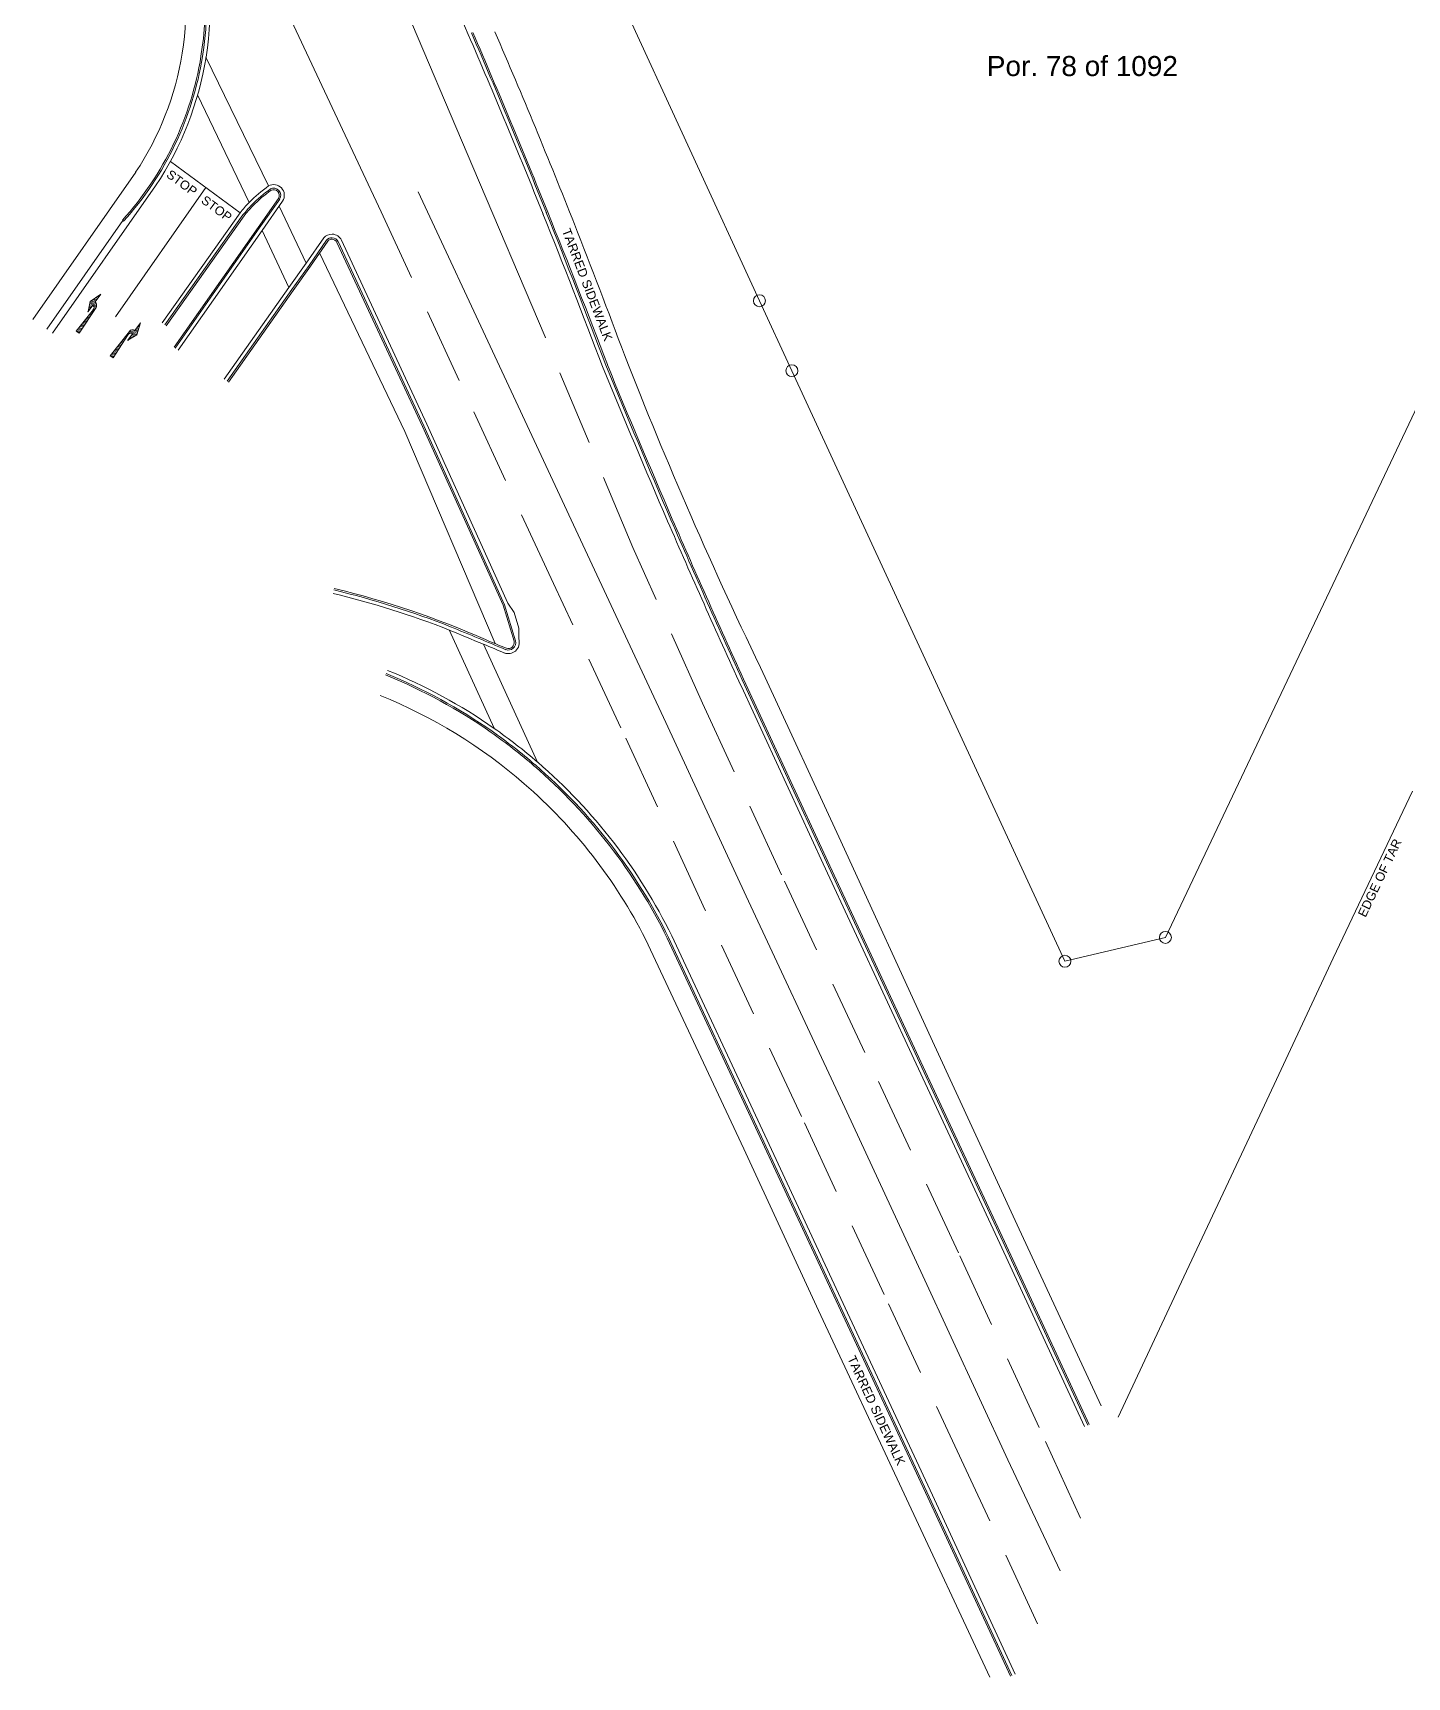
# Model space of a CAD drawing. Header units: metres. Extents: x -178 to 195, y -282 to 282.
# Drawn here: x -111.2 to 4.2, y -281.7 to -143.7 of the extents above; entities that cross this region are included whole.
import ezdxf
from ezdxf.enums import TextEntityAlignment as Align

# ---------------------------------------------------------------- set-up
doc = ezdxf.new("R2010")
doc.units = ezdxf.units.M
doc.linetypes.add('DASHED2', pattern=[9.525, 6.35, -3.175])
doc.layers.add('CADASTRAL', color=7, linetype='Continuous')
for name, color, linetype, lineweight in [('my_cadastral', 14, 'Continuous', 0), ('ROAD_PAINT', 12, 'Continuous', 0), ('ROADS', 5, 'Continuous', 0)]:
    doc.layers.add(name, color=color, linetype=linetype, lineweight=lineweight)
doc.styles.add('Arial', font='arial.ttf', dxfattribs={"height": 1.68})

msp = doc.modelspace()

# ---------------------------------------------------------------- linework, layer by layer
at = {"layer": 'CADASTRAL', "color": 1, "linetype": 'Continuous', "lineweight": 0}
for p, q in [((49.6, -81.08), (-16.08, -219.62)), ((-50.17, -166.19), (-75.75, -110.65)), ((-47.45, -172.06), (-50.17, -166.19)), ((-24.52, -221.62), (-47.45, -172.06)), ((-16.08, -219.62), (-24.52, -221.62))]:
    msp.add_line(p, q, dxfattribs=at)
for centre in [(-50.17, -166.19), (-47.45, -172.06), (-16.08, -219.62), (-24.52, -221.62)]:
    msp.add_circle(centre, 0.5, dxfattribs=at)
at = {"layer": 'ROAD_PAINT', "color": 7, "linetype": 'Continuous', "lineweight": 0}
for p, q in [((-81.94, -158.73), (-92.17, -136.96)), ((-74.23, -154.96), (-80.83, -139.41)), ((-96.65, -145.74), (-91.39, -156.55)), ((-93.03, -157.94), (-97.35, -148.92)), ((-99.64, -154.5), (-93.79, -158.81)), ((-68.18, -169.22), (-74.23, -154.96)), ((-104.24, -167.55), (-96.67, -156.68)), ((-72.19, -171.27), (-78.82, -157.06)), ((-90.51, -158.26), (-88.23, -163.04)), ((-89.68, -165.08), (-91.93, -160.28)), ((-64.22, -188.35), (-72.19, -171.27)), ((-58.02, -201.59), (-64.22, -188.35)), ((-72.45, -202.07), (-76.22, -193.82)), ((-73.35, -195.01), (-68.8, -204.92)), ((-51.28, -216.16), (-58.02, -201.59)), ((-43.38, -233.11), (-51.28, -216.16)), ((-36.44, -248.02), (-43.38, -233.11)), ((-29.31, -263.46), (-36.44, -248.02)), ((-26.14, -261.93), (-23.2, -268.35)), ((-24.92, -272.78), (-29.31, -263.46))]:
    msp.add_line(p, q, dxfattribs=at)
at = {"layer": 'ROAD_PAINT', "color": 7, "linetype": 'DASHED2', "lineweight": 0}
for p, q in [((-75.38, -172.89), (-81.94, -158.73)), ((-60.81, -186.89), (-68.18, -169.22)), ((-67.48, -189.92), (-75.38, -172.89)), ((-54.95, -199.95), (-60.81, -186.89)), ((-61.81, -202.02), (-67.48, -189.92)), ((-54.95, -199.95), (-48.07, -214.91)), ((-54.74, -217.32), (-61.81, -202.02)), ((-48.07, -214.91), (-40.18, -231.71)), ((-46.64, -234.66), (-54.74, -217.32)), ((-40.18, -231.71), (-33.35, -246.34)), ((-39.71, -249.59), (-46.64, -234.66)), ((-33.35, -246.34), (-26.14, -261.93)), ((-32.61, -264.75), (-39.71, -249.59)), ((-26.82, -277.23), (-32.61, -264.75))]:
    msp.add_line(p, q, dxfattribs=at)
at = {"layer": 'ROAD_PAINT', "color": 2, "linetype": 'Continuous', "lineweight": 0}
for p, q in [((-107.55, -168.73), (-106.1, -166.92)), ((-107.31, -168.91), (-105.88, -166.75)), ((-106.36, -166.25), (-106.55, -167.1)), ((-106.55, -167.1), (-106.16, -166.56)), ((-106.53, -166.98), (-106.45, -166.97)), ((-106.5, -166.87), (-106.37, -166.85)), ((-106.48, -166.77), (-106.29, -166.74)), ((-106.46, -166.66), (-106.2, -166.62)), ((-106.43, -166.56), (-105.84, -166.46)), ((-106.41, -166.45), (-105.89, -166.37)), ((-106.39, -166.35), (-105.95, -166.28)), ((-106.36, -166.25), (-105.49, -165.65)), ((-106.35, -166.24), (-105.87, -166.16)), ((-106.16, -166.11), (-105.79, -166.05)), ((-106.12, -166.59), (-106.16, -166.56)), ((-106.09, -166.63), (-106.12, -166.59)), ((-106.11, -166.61), (-105.83, -166.56)), ((-106.11, -166.93), (-106.08, -166.89)), ((-106.1, -166.91), (-105.98, -166.89)), ((-106.07, -166.67), (-106.09, -166.63)), ((-106.08, -166.89), (-106.07, -166.85)), ((-106.06, -166.71), (-106.07, -166.67)), ((-106.07, -166.85), (-106.06, -166.8)), ((-106.06, -166.7), (-105.84, -166.67)), ((-106.05, -166.76), (-106.06, -166.71)), ((-106.06, -166.8), (-106.05, -166.76)), ((-106.06, -166.8), (-105.9, -166.78)), ((-105.97, -165.98), (-105.7, -165.94)), ((-105.96, -166.29), (-105.49, -165.65)), ((-105.92, -166.34), (-105.96, -166.29)), ((-105.88, -166.39), (-105.92, -166.34)), ((-105.85, -166.44), (-105.88, -166.39)), ((-105.88, -166.75), (-105.85, -166.69)), ((-105.83, -166.5), (-105.85, -166.44)), ((-105.85, -166.69), (-105.83, -166.63)), ((-105.83, -166.57), (-105.83, -166.5)), ((-105.83, -166.63), (-105.83, -166.57)), ((-105.78, -165.85), (-105.62, -165.82)), ((-105.59, -165.71), (-105.53, -165.71)), ((-107.21, -168.3), (-106.88, -168.25)), ((-107.12, -168.19), (-106.8, -168.14)), ((-107.03, -168.07), (-106.73, -168.02)), ((-106.93, -167.95), (-106.65, -167.91)), ((-106.84, -167.84), (-106.58, -167.8)), ((-106.75, -167.72), (-106.5, -167.68)), ((-106.65, -167.61), (-106.43, -167.57)), ((-106.56, -167.49), (-106.35, -167.46)), ((-106.55, -167.08), (-106.54, -167.08)), ((-106.47, -167.37), (-106.28, -167.34)), ((-106.37, -167.26), (-106.2, -167.23)), ((-106.28, -167.14), (-106.13, -167.12)), ((-106.19, -167.03), (-106.05, -167)), ((-102.63, -168.69), (-102.15, -168.04)), ((-102.46, -169.06), (-102.15, -168.04)), ((-102.39, -168.36), (-102.24, -168.34)), ((-102.3, -168.25), (-102.21, -168.23)), ((-102.22, -168.13), (-102.18, -168.12)), ((-107.55, -168.73), (-107.31, -168.91)), ((-107.52, -168.76), (-107.18, -168.7)), ((-107.49, -168.65), (-107.1, -168.59)), ((-107.41, -168.84), (-107.25, -168.81)), ((-107.4, -168.53), (-107.03, -168.48)), ((-107.3, -168.42), (-106.95, -168.36)), ((-104.7, -170.8), (-103.08, -168.76)), ((-104.45, -170.98), (-103.18, -169.02)), ((-103.85, -169.72), (-103.61, -169.68)), ((-103.75, -169.61), (-103.54, -169.57)), ((-103.66, -169.49), (-103.46, -169.46)), ((-103.57, -169.37), (-103.39, -169.34)), ((-103.48, -169.25), (-103.31, -169.23)), ((-103.38, -169.14), (-103.24, -169.11)), ((-103.29, -169.02), (-103.16, -169)), ((-103.21, -169.51), (-102.82, -168.96)), ((-102.46, -169.06), (-103.21, -169.51)), ((-103.2, -168.9), (-102.37, -168.77)), ((-103.16, -169), (-103.19, -169.03)), ((-103.12, -168.97), (-103.16, -169)), ((-103.14, -169.4), (-102.99, -169.38)), ((-103.08, -168.94), (-103.12, -168.97)), ((-103.11, -168.79), (-102.34, -168.66)), ((-103.04, -168.71), (-103.08, -168.76)), ((-103.04, -168.92), (-103.08, -168.94)), ((-103.05, -169.29), (-102.75, -169.24)), ((-102.99, -168.67), (-103.04, -168.71)), ((-102.99, -168.92), (-103.04, -168.92)), ((-102.93, -168.65), (-102.99, -168.67)), ((-102.95, -168.92), (-102.99, -168.92)), ((-102.97, -169.17), (-102.51, -169.1)), ((-102.95, -168.66), (-102.79, -168.63)), ((-102.9, -168.92), (-102.95, -168.92)), ((-102.87, -168.63), (-102.93, -168.65)), ((-102.86, -168.94), (-102.9, -168.92)), ((-102.89, -169.06), (-102.43, -168.98)), ((-102.8, -168.63), (-102.87, -168.63)), ((-102.82, -168.96), (-102.86, -168.94)), ((-102.85, -168.95), (-102.4, -168.87)), ((-102.74, -168.64), (-102.8, -168.63)), ((-102.68, -168.66), (-102.74, -168.64)), ((-102.63, -168.69), (-102.68, -168.66)), ((-102.55, -168.59), (-102.31, -168.55)), ((-102.47, -168.48), (-102.27, -168.45)), ((-104.7, -170.8), (-104.45, -170.98)), ((-104.68, -170.78), (-104.28, -170.71)), ((-104.61, -170.87), (-104.36, -170.83)), ((-104.59, -170.66), (-104.21, -170.6)), ((-104.5, -170.54), (-104.13, -170.48)), ((-104.49, -170.95), (-104.43, -170.94)), ((-104.4, -170.43), (-104.06, -170.37)), ((-104.31, -170.31), (-103.98, -170.26)), ((-104.22, -170.19), (-103.91, -170.14)), ((-104.13, -170.07), (-103.83, -170.03)), ((-104.03, -169.96), (-103.76, -169.91)), ((-103.94, -169.84), (-103.69, -169.8))]:
    msp.add_line(p, q, dxfattribs=at)
at = {"layer": 'ROAD_PAINT', "color": 7, "linetype": 'Continuous', "lineweight": 0}
msp.add_point((-106.55, -167.1), dxfattribs=at)
at = {"layer": 'ROAD_PAINT', "color": 2, "linetype": 'Continuous', "lineweight": 0}
msp.add_point((-103.21, -169.51), dxfattribs=at)
at = {"layer": 'ROADS', "color": 9, "linetype": 'Continuous', "lineweight": 0}
for p, q in [((-102.55, -155.4), (-111.19, -167.76)), ((-100.88, -156.54), (-109.53, -168.92)), ((-90.21, -157.83), (-91.93, -160.28)), ((-103.64, -159.45), (-110.02, -168.58)), ((-100.33, -168.05), (-93.79, -158.81)), ((-91.93, -160.28), (-98.98, -170.33)), ((-88.23, -163.04), (-86.76, -160.92)), ((-78.09, -176.55), (-85.27, -161.11)), ((-87.11, -162.16), (-79.94, -177.17)), ((-89.68, -165.08), (-88.23, -163.04)), ((-95.12, -172.77), (-89.68, -165.08)), ((-71.31, -191.57), (-78.09, -176.55)), ((-79.94, -177.17), (-72.36, -194.96)), ((-71.31, -191.57), (-70.76, -192.35)), ((-70.76, -192.35), (-70.38, -193.66)), ((-70.38, -193.66), (-70.39, -194.57)), ((-44.81, -213.44), (-51.69, -198.55)), ((-43.52, -211.19), (-49.68, -197.8)), ((4.68, -207.35), (-1.99, -221.36)), ((-35.46, -228.69), (-43.52, -211.19)), ((-37, -230.24), (-44.81, -213.44)), ((-51.47, -237.36), (-59.74, -219.77)), ((-49.73, -236.23), (-57.53, -219.49)), ((-1.99, -221.36), (-8.16, -234.53)), ((-28.54, -243.73), (-35.46, -228.69)), ((-29.98, -245.32), (-37, -230.24)), ((-8.16, -234.53), (-14.53, -248.11)), ((-42.79, -251.13), (-49.73, -236.23)), ((-45.2, -250.93), (-51.47, -237.36)), ((-21.48, -258.92), (-28.54, -243.73)), ((-22.87, -260.67), (-29.98, -245.32)), ((-14.53, -248.11), (-20.05, -259.88)), ((-30.84, -281.7), (-45.2, -250.93)), ((-35.65, -266.44), (-42.79, -251.13)), ((-28.71, -281.44), (-35.65, -266.44))]:
    msp.add_line(p, q, dxfattribs=at)
at = {"layer": 'ROADS', "color": 1, "linetype": 'Continuous', "lineweight": 0}
for p, q in [((-90.56, -157.6), (-92.28, -160.04)), ((-90.46, -157.67), (-92.17, -160.11)), ((-103.66, -159.43), (-103.57, -159.52)), ((-100.09, -168.22), (-93.55, -158.99)), ((-99.99, -168.29), (-93.45, -159.07)), ((-92.28, -160.04), (-99.33, -170.09)), ((-92.17, -160.11), (-99.23, -170.16)), ((-87.99, -163.22), (-86.52, -161.1)), ((-87.88, -163.29), (-86.43, -161.18)), ((-78.48, -176.73), (-85.66, -161.29)), ((-78.36, -176.68), (-85.54, -161.23)), ((-89.43, -165.25), (-87.99, -163.22)), ((-89.33, -165.33), (-87.88, -163.29)), ((-94.87, -172.94), (-89.43, -165.25)), ((-94.77, -173.01), (-89.33, -165.33)), ((-71.7, -191.74), (-78.48, -176.73)), ((-71.58, -191.7), (-78.36, -176.68)), ((-70.77, -194.76), (-71.7, -191.74)), ((-70.65, -194.73), (-71.58, -191.7)), ((-44.53, -213.31), (-51.42, -198.42)), ((-44.42, -213.26), (-51.31, -198.37)), ((-36.73, -230.11), (-44.53, -213.31)), ((-36.61, -230.06), (-44.42, -213.26)), ((-50.11, -236.41), (-57.92, -219.68)), ((-50, -236.35), (-57.8, -219.62)), ((-29.7, -245.19), (-36.73, -230.11)), ((-29.59, -245.14), (-36.61, -230.06)), ((-43.17, -251.31), (-50.11, -236.41)), ((-43.06, -251.26), (-50, -236.35)), ((-22.6, -260.55), (-29.7, -245.19)), ((-22.49, -260.49), (-29.59, -245.14)), ((-36.04, -266.62), (-43.17, -251.31)), ((-35.92, -266.57), (-43.06, -251.26)), ((-29.09, -281.62), (-36.04, -266.62)), ((-28.98, -281.57), (-35.92, -266.57))]:
    msp.add_line(p, q, dxfattribs=at)
for centre, radius, start, end in [((-123.59, -141.42), 26.86, 350.8909, 16.7362), ((-123.59, -141.42), 26.99, 350.8909, 16.7546), ((-675.42, -403.21), 654.69, 21.92055, 23.35129), ((-675.42, -403.21), 654.81, 21.92055, 23.35129), ((-123.59, -141.42), 26.86, 317.8994, 350.8909), ((-123.59, -141.42), 26.99, 317.8994, 350.8909), ((-84.58, -166.16), 11.48, 125.4021, 135.7679), ((-84.58, -166.16), 11.36, 125.4527, 135.7679), ((-90.97, -157.34), 0.601, 42.9193, 116.7016), ((-90.97, -157.34), 0.476, 42.9193, 115.6197), ((-90.97, -157.34), 0.476, 327.5771, 42.9193), ((-90.97, -157.34), 0.601, 327.2878, 42.9193), ((-84.58, -166.16), 11.48, 135.7679, 141.3564), ((-84.58, -166.16), 11.36, 135.7679, 141.3381), ((-697.27, -412.31), 678.35, 20.78451, 21.9455), ((-697.27, -412.31), 678.48, 20.78464, 21.9455), ((-86.08, -161.49), 0.59, 87.777, 139.5729), ((-86.08, -161.49), 0.465, 87.777, 138.849), ((-86.08, -161.49), 0.465, 25.2741, 87.777), ((-86.08, -161.49), 0.59, 25.236, 87.777), ((567.95, 86.32), 681.69, 202.23188, 203.41382), ((567.95, 86.32), 681.56, 202.23201, 203.41382), ((567.95, 86.32), 681.69, 203.41382, 204.68958), ((567.95, 86.32), 681.56, 203.41382, 204.68956), ((-103.81, -264.34), 76.15, 66.2848, 76.3756), ((-103.81, -264.34), 76.02, 68.6292, 76.3756), ((7280.25, 17524.13), 19184.16, 247.451842, 247.466848), ((7280.25, 17524.13), 19184.04, 247.461139, 247.466836), ((-71.26, -194.88), 0.625, 250.7534, 309.8963), ((-71.26, -194.88), 0.5, 251.1418, 309.8963), ((-71.26, -194.88), 0.5, 309.8963, 13.9471), ((-71.26, -194.88), 0.625, 309.8963, 14.2786), ((-98.5, -239.31), 45.02, 55.0301, 67.9031), ((-98.5, -239.31), 45.14, 55.0301, 67.9031), ((-98.5, -239.31), 45.02, 49.1891, 55.0301), ((-98.5, -239.31), 45.14, 49.1892, 55.0301), ((-98.88, -239.81), 45.64, 26.1667, 49.2293), ((-98.88, -239.81), 45.77, 26.1651, 49.2292)]:
    msp.add_arc(centre, radius, start, end, dxfattribs=at)
at = {"layer": 'ROADS', "color": 9, "linetype": 'Continuous', "lineweight": 0}
for centre, radius, start, end in [((-123.59, -141.42), 27.29, 350.8909, 16.7983), ((-675.42, -403.21), 654.39, 23.35129, 24.43461), ((-123.59, -141.42), 25.26, 350.8909, 16.4883), ((-675.42, -403.21), 654.39, 21.92054, 23.35129), ((-564.32, -356.63), 536.07, 21.5467, 23.4123), ((-123.59, -141.42), 25.26, 326.3881, 350.8909), ((-123.59, -141.42), 27.29, 326.3455, 350.8909), ((-84.58, -166.16), 11.78, 125.3016, 135.7679), ((-90.97, -157.34), 0.901, 42.9193, 118.2895), ((-90.97, -157.34), 0.901, 326.8592, 42.9193), ((-84.58, -166.16), 11.78, 135.7679, 141.3991), ((-697.27, -412.31), 678.05, 20.78419, 21.94551), ((-564.32, -356.63), 536.07, 20.29, 21.5467), ((-86.08, -161.49), 0.89, 87.777, 140.6362), ((-86.08, -161.49), 0.89, 25.1799, 87.777), ((290.33, -33.06), 377.82, 201.3699, 203.5828), ((567.95, 86.32), 681.99, 202.23156, 203.41382), ((567.95, 86.32), 681.99, 203.41382, 204.6896), ((290.33, -33.06), 377.82, 203.5828, 205.8502), ((-103.81, -264.34), 75.72, 68.6315, 76.3756), ((7280.25, 17524.13), 19184.46, 247.451851, 247.461126), ((-71.26, -194.88), 0.925, 309.8963, 19.8901), ((7280.25, 17524.13), 19184.46, 247.461126, 247.466871), ((-71.26, -194.88), 0.925, 250.168, 309.8963), ((-98.5, -239.31), 45.44, 55.0301, 67.9031), ((-98.12, -239.21), 43.02, 49.0444, 68.0166), ((-98.5, -239.31), 45.44, 49.1893, 55.0301), ((-98.88, -239.81), 46.07, 26.1613, 49.2291), ((-98.12, -239.21), 43.02, 26.8644, 49.0444)]:
    msp.add_arc(centre, radius, start, end, dxfattribs=at)

# ---------------------------------------------------------------- texts
at = {"layer": 'my_cadastral', "color": 7, "lineweight": -3, "true_color": 0xffffff, "insert": (-31.08, -145.65), "char_height": 1.68, "attachment_point": 1, "style": 'Arial'}
msp.add_mtext('Por. 78 of 1092', dxfattribs=at)
at = {"layer": 'ROAD_PAINT', "color": 7, "linetype": 'Continuous', "lineweight": 0, "style": 'Arial'}
for p in [(-98.45, -155.99), (-95.53, -158.15)]:
    msp.add_text('STOP', height=0.75, rotation=323.5823, dxfattribs=at).set_placement(p, align=Align.TOP_CENTER)
at = {"layer": 'ROADS', "color": 1, "linetype": 'Continuous', "lineweight": 0, "style": 'Arial'}
for rotation, p in [(290.9979, (-64.63, -164.84)), (295.0157, (-40.36, -259.32))]:
    msp.add_text('TARRED SIDEWALK', height=0.75, rotation=rotation, dxfattribs=at).set_placement(p, align=Align.MIDDLE_CENTER)
msp.add_text('EDGE OF TAR', height=0.75, rotation=64.5513, dxfattribs=at).set_placement((1.57, -214.46), align=Align.TOP_CENTER)

doc.saveas('drawing.dxf')
